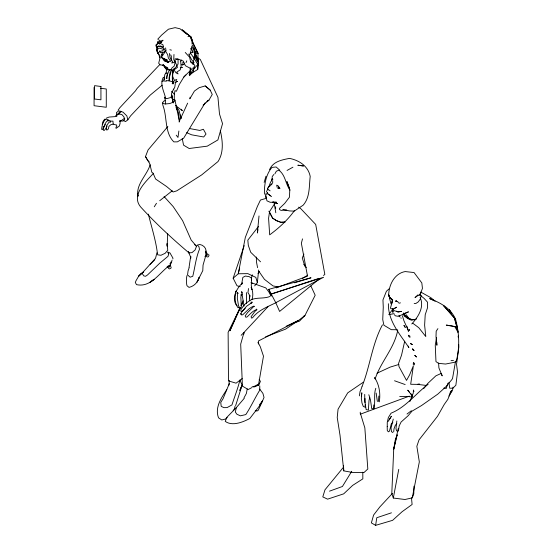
<?xml version="1.0" encoding="UTF-8"?>
<svg xmlns="http://www.w3.org/2000/svg" width="553" height="553" viewBox="0 0 553 553"><rect width="100%" height="100%" fill="white"/><g stroke="black" fill="none" stroke-linecap="round" stroke-linejoin="round"><path stroke-width="0.83" d="M94.072 87.443L94.072 105.713L106.28 107.268L106.28 88.998L100.584 88.273M387.252 426.37L387.259 422.395L388.365 417.556L391.075 413.174C405.964 407.119 415.586 393.784 428.14 384.259M398.409 431.077L399.169 425.983L401.077 422.057L408.238 415.628L411.916 411.211L421.483 405.577L437.769 394.151L445.815 386.837L451.967 379.469L452.561 378.328L455.568 361.15M365.015 402.612L365.042 398.499M120.091 120.499L120.056 123.623L119.296 126.056L116.04 128.4L115.95 127.342L116.87 126.215L116.462 124.812M174.264 100.058L174.34 94.363L174.976 90.671L176.448 91.252L179.29 84.512L184.018 76.756L190.612 70.376M197.919 61.604L198.022 53.282L192.672 41.924L191.186 37.106L182.2 29.869L191.186 37.106L192.831 43.652L198.022 53.282L194.794 53.282M272.712 180.803L272.684 182.822L267.534 188.124L267.604 189.064L268.378 189.803M237.161 305.353L236.553 305.436C231.154 297.839 236.746 288.535 242.421 282.873L241.537 284.684L242.857 277.392L245.387 276.065L249.147 276.611L251.518 278.228L251.276 285.694L251.926 289.661L251.18 287.242C253.011 290.989 253.302 295.509 252.05 299.47M164.2 77.233L163.197 77.503C159.444 84.554 164.524 91.95 165.72 98.918M190.965 69.056L189.223 74.717L197.718 69.471L197.815 64.397L198.479 62.924L195.237 56.233L194.981 54.65M413.976 486.17L413.782 493.87L412.248 497.88L404.969 499.504L393.314 498.032L391.8 493.476L393.715 449.223L395.236 440.112L397.206 434.803L393.715 449.223L398.215 428.644M258.327 343.952L258.431 340.98L298.523 320.45L304.945 315.493L315.182 295.24L310.883 285.963M167.656 233.49L167.193 246.265L167.082 243.583L167.759 250.253L165.174 253.274L160.951 255.279L157.577 254.809C156.112 241.094 151.667 227.629 148.363 214.135M172.75 72.982L172.882 69.796M391.704 302.463L391.655 303.5L392.485 300.168L391.109 298.544L392.16 299.443M228.997 385.13L229.225 380.353M175.156 58.639L174.928 63.215L174.16 66.111L171.886 68.026L171.071 69.789L168.589 69.747L172.584 70.259L175.826 67.321L178.066 64.044L178.08 59.772L175.882 58.922M190.052 72.395L190.28 67.812M166.398 61.404L166.425 61.01M178.875 130.999L177.976 137.455L176.234 135.16M272.041 179.905L272.117 178.571L272.581 178.972M251.408 280.005L251.518 278.228M378.48 401.443L378.846 396.031M192.451 64.203C194.594 58.079 196.446 50.489 192.002 44.917M193.764 66.996L193.363 71.544L189.43 75.72L190.011 73.155M248.518 288.535L247.938 292.668L249.161 294.452L249.666 296.553L249.389 298.592L249.887 295.406L249.341 300.072L249.984 300.922M389.623 296.173L389.485 297.756L389.478 295.917L389.533 296.837M190.771 258.196L190.916 256.599M257.359 233.048L259.011 215.967M393.688 431.879L393.999 428.851L395.229 425.464L396.84 423.446M243.845 334.074L244.011 332.422L267.949 306.715M254.656 285.86L257.345 282.701L258.673 269.988M389.582 296.284L389.409 297.991L391.033 303.894M172.84 258.963L172.93 258.113L169.999 252.977L167.69 252.016L168.755 253.813L168.001 256.309L159.727 263.207L147.533 274.945L145.55 276.279L143.787 275.899L142.031 273.217L155.566 258.237L156.921 252.783M235.765 293.118L235.91 293.519L235.619 291.991L235.44 292.544L236.083 291.03L235.619 291.991C235.039 297.265 234.479 303.321 238.046 307.793L239.145 307.178M361.379 396.653L361.821 392.782L361.351 398.347L361.98 402.999L363.321 406.51L365.201 407.195L365.139 404.9M379.296 401.824C380.609 393.515 379.344 384.764 374.588 377.63L375.141 378.95C380.699 361.759 394.524 348.169 397.745 330.058M197.718 69.471L198.479 62.924M271.627 180.216L272.055 178.702L272.878 179.753M166.363 78.146L167.276 74.676M191.946 70.079L192.237 68.005M165.9 60.795L165.769 61.176L165.748 60.692M396.826 420.978L395.989 428.61L396.473 430.607L397.69 431.554M175.342 83.303L174.789 87.104L173.476 89.759M189.043 267.431L190.598 256.958L188.421 251.926M392.471 493.359L379.883 506.88L373.607 515.037L371.367 522.903L375.625 525.35L376.773 517.732L391.448 512.818M373.869 408.321C375.681 401.761 373.524 394.669 375.791 388.296M453.025 387.176L452.52 390.453L448.856 396.038M186.914 275.615L186.444 278.629L186.617 284.062L187.004 285.742L189.029 287.387C194.179 286.295 197.919 282.175 199.267 277.198L197.062 282.071L202.792 270.604L203.048 265.129L205.336 257.152M272.111 177.603L272.304 176.428L273.88 174.458M359.367 395.858L360.127 391.206M234.977 406.358L234.596 408.605L233.172 410.761M436.594 337.344L435.266 345.148L435.964 361.6L438.488 363.342L445.566 364.04L454.352 362.319L456.225 361.323C459.916 347.478 459.267 333.307 455.658 319.551C451.172 308.311 440.278 302.726 429.646 298.579L435.128 301.198L430.884 297.714L420.715 292.039M190.121 97.169L189.831 98.842L194.428 91.045L199.142 87.706L205.198 85.915L210.175 90.118L212.255 94.452L208.944 100.162L203.075 105.153M247.212 388.946L246.41 393.404L243.984 397.897M257.511 232.205L257.974 229.689M246.597 292.627L246.41 303.424M170.621 264.97L170.338 266.477L168.547 267.424L167.041 266.864M171.174 266.981L170.953 268.17L169.536 268.917L168.347 268.475M393.314 498.032L398.748 469.379M392.45 301.074L392.685 299.892L390.522 298.489L388.697 295.952C388.455 285.721 394.151 273.493 405.183 271.564L414.052 272.546L421.821 282.929L422.444 288.376L420.004 295.012L420.785 292.696L420.107 294.161M412.248 497.88L419.333 461.914L416.844 446.292L419.022 439.911L437.492 416.319L444.259 404.409L447.833 399.356L451.538 390.404L449.824 393.363M194.283 68.178L194.87 65.351L190.453 61.224L189.672 57.298L185.234 52.459M170.753 263.56L170.345 265.53L167.939 266.802M167.054 76.563L167.697 73.48M165.907 73.549L166.736 69.63M191.027 49.639L191.704 46.445L194.787 51.685L195.237 56.233L197.953 60.042L198.52 65.648L198.403 59.931L196.439 56.019L193.972 48.339L194.732 53.074M239.746 380.651C237.755 388.904 234.541 396.798 231.935 404.92L227.103 407.602L223.972 407.651L221.221 406.4L220.751 402.397L223.018 398.768L229.295 383.616M244.212 398.367L236.304 407.658L235.35 412.054L236.864 414.211L240.368 415.835L245.809 414.591C250.958 406.731 254.864 398.132 259.772 390.1L259.765 385.863M170.656 263.214L170.296 264.852L168.015 266.062M404.699 341.194L401.547 355.13L398.554 363.48L399.003 366.604L406.517 380.402L409.635 374.81L413.381 365.768L410.672 384.273L417.529 384.376L426.716 385.482M369.743 397.469L369.003 400.621L368.381 410.043L366.127 409.6L364.773 400.835L364.724 394.413M164.123 79.736L164.476 78.243M172.038 260.18L171.354 262.993L169.854 263.788M239.684 267.998L238.26 273.77L233.145 278.194L236.988 285.756L240.251 286.641M173.621 89.04L171.61 93.077L171.803 98.386M302.505 238.868L301.364 243.292L307.516 276.134L276.21 287.899M102.243 124.439L103.01 121.522L104.669 119.151L105.623 119.289M170.524 263.574L170.974 261.942M166.916 61.583L166.591 61.113L166.819 61.57M251.415 278.097L252.334 274.779M393.252 419.077L391.026 428.07L391.441 431.582L392.789 432.529M162.997 52.59L161.808 54.118L161.303 55.839L160.709 56.095L161.552 56.98L166.073 50.523M264.154 182.421L265.972 176.22M235.619 405.702L242.096 385.123L239.905 379.966M251.518 303.3L251.961 301.876L250.772 302.968M447.923 383.188L446.264 388.462L443.845 388.061M420.073 294.943L420.785 292.696L419.838 294.867L417.619 295.71L414.999 297.625L417.999 294.804M362.07 386.443C370.088 366.307 372.114 344.021 382.448 324.853M189.755 54.567L191.449 49.521M171.361 70.418L169.439 77.15L169.163 80.786L171.914 81.63M193.018 63.657L193.557 62.054M233.145 278.194L244.226 245.629M189.14 267.749L188.061 270.88L187.557 274.931L190.17 277.184L192.762 276.286C195.036 267.251 195.859 257.919 199.488 249.203L198.866 246.514L197.138 245.124L199.764 244.474C203.995 245.2 207.064 248.829 205.861 253.274M193.453 64.072L194.013 62.454L191.684 59.835L188.725 54.07M157.391 42.927L157.958 41.302M156.589 45.332L157.163 43.701L161.704 42.235L158.517 39.678M360.542 390.764L361.987 386.665M183.257 64.279L182.787 65.047L181.909 65.033M164.054 196.502L173.2 206.594L182.614 220.654L191.172 240.057L196.515 246.285L195.133 249.894L192.009 252.624L188.974 252.88C172.052 238.509 155.614 223.329 140.621 206.919C130.874 195.202 145.667 181.764 153.188 173.628M149.262 161.925L147.54 160.259L145.501 156.575L148.059 149.96L167.87 126.513M104.137 126.291C99.664 136.667 102.001 120.201 106.183 119.192L107.966 119.635L108.056 121.266M268.682 187.239L270.5 182.283L271.806 180.43M392.34 301.668L390.536 307.668L390.695 308.65L391.897 308.761M409.87 401.54L413.271 393.079L413.437 389.976L413.941 391.607M240.202 389.706L242.096 385.123L239.622 390.639M303.901 254.117L302.291 257.988L304.897 266.221M189.734 73.694L190.896 68.627L185.428 65.738L183.285 61.107L176.877 58.549M180.935 61.079L181.743 59.973M186.05 62.572L186.803 60.837M239.947 307.897L229.91 330.825L240.12 308.311M240.984 305.526L243.057 300.784M167.227 74.786L169.529 69.595M189.223 74.717L197.815 64.397L194.193 58.542L195.237 56.233L196.439 56.019L197.953 60.042L198.403 59.931M241.53 305.208L242.58 302.878L241.419 305.201M179.027 121.902L187.647 103.155M266.435 191.808L268.011 188.559M240.279 307.523L228.126 332.312L228.486 380.906L236.076 383.167L242.2 378.549M392.685 299.892L391.987 301.316L392.582 300.182M267.479 192.485L267.472 193.688L270.694 195.817M164.801 60.837L165.43 61.521L168.015 61.756L167.393 61.286L168.541 62.199L165.43 61.521L164.504 60.305L165.223 60.789L165.416 60.408M150.16 164.78C147.057 175.197 135.464 184.674 138.022 196.343M173.255 82.611L174.478 80.268L176.78 79.487L175.958 81.028M258.037 273.507L259.219 271.295M274.903 173.829L276.334 171.23L278.857 170.186C285.459 174.921 285.5 183.935 290 190.184M253.772 306.009L254.415 306.521L252.389 306.652L249.272 308.629L242.781 314.74L241.626 314.996L240.99 314.325L240.942 313.385L241.82 311.885L246.645 306.21L252.175 302.36M205.177 102.775L183.637 138.202L177.382 141.858L173.849 141.886C164.421 132.644 167.393 117.146 162.99 105.609L162.478 103.072L163.564 101.254L165.624 100.446M172.412 99.167L174.983 100.121L173.891 101.932L169.778 103.549L165.05 104.019L162.478 103.072M167.206 61.549L165.547 61.501L164.863 60.733L165.554 60.526M226.758 389.665C221.345 397.807 214.543 407.713 218.553 417.84L221.788 419.976L225.361 419.056L227.228 417.563M205.433 255.244L206.31 253.806L205.626 251.11M205.419 256.426L206.808 254.159L206.234 252.009M351.743 471.287L342.418 486.495L329.498 491.168M389.257 419.706L391.358 416.285L388.171 421.427M154.273 206.787L156.485 203.269M103.84 126.775L102.927 127.038M274.523 203.884L269.567 211.571L268.585 218.276L269.677 234.845C279.044 227.94 287.615 220.108 294.417 210.645M437.914 328.627L436.193 331.233L436.006 336.507L436.898 345.252L436.78 342.086M118.086 110.213L119.78 107.78L135.478 90.858L137.089 88.473L159.886 64.473M123.374 120.464L125.531 121.605L127.861 119.801L130.632 115.826L150.243 95.075L162.174 85.217M164.241 59.904C164.58 61.397 173.483 62.689 165.541 61.245L164.559 60.132M104.565 125.704L105.423 124.543M269.567 169.612C273.044 161.497 281.83 159.872 289.53 158.386C299.18 160.342 308.208 166.094 310.205 176.4C309.037 186.167 310.136 197.29 303.168 205.184L294.21 211.135L289.406 210.914L282.825 209.469M411.743 323.968C418.123 317.111 424.697 306.97 420.1 297.452M392.803 309.238L388.773 314.567L394.178 313.71M107.095 125.994C101.213 137.877 103.176 122.821 108.284 120.119L110.206 120.678L110.337 122.324M191.697 43.189L192.672 41.924L192.831 43.652L190.253 36.65L187.944 36.567M258.597 226.322L247.82 240.147L248.304 245.373L250.703 252.258L260.532 261.811M259.433 404.851L262.571 400.87L264.03 397.441L262.91 393.404L259.696 389.07M423.633 388.718L427.884 383.34L435.868 375.84L441.308 373.379L442.172 375.895L438.902 367.89L438.605 362.962M343.544 467.147L324.984 489.806L322.793 496.898L327.576 499.152L343.696 493.843L352.669 485.382L362.837 478.87L362.796 472.179M408.218 331.164L409.476 329.83M392.858 422.174L391.296 423.916L389.443 431.181L388.324 431.817L387.28 430.469L387.197 426.404M245.221 308.208L242.096 311.422L241.136 311.505L240.762 309.88C242.677 306.887 244.792 303.708 247.938 301.89C254.11 296.29 262.952 299.463 270.037 296.436M157.736 39.208L161.538 35.15L168.423 29.212L175.101 27.65L180.001 28.784L187.308 34.611M409.607 329.719L408.473 330.922L403.884 320.657L402.39 315.694M120.672 111.188L115.819 115.798L118.798 114.015L121.135 111.595M164.587 48.954L162.181 51.076L160.826 51.083L159.914 51.712L159.402 50.911L160.121 52.715L164.096 52.072L165.921 50.06L165.589 47.924M236.304 407.658L226.875 417.308L225.244 421.386C232.357 426.515 242.885 422.133 249.825 418.497L259.806 405.501L262.571 400.87L258.258 410.278L256.993 411.045L255.251 410.644M241.149 335.291L244.011 332.422L240.693 344.139L242.414 386.112L248.186 389.519L251.919 387.577M150.077 264.341L154.847 259.716M158.593 53.275L158.22 53.627L158.905 54.712M388.939 288.936L386.402 291.279L382.953 299.954L383.264 307.233L382.738 319.551L383.886 325.219L391.31 329.678L397.165 329.733M270.949 185.034L271.938 184.142M253.233 307.067L247.578 312.535L245.193 315.839L245.864 317.277L247.06 316.931C250.032 314.222 252.839 310.675 256.751 309.493M142.031 273.217L138.651 276.175L136.024 280.717L135.305 282.472L136.522 284.636C150.34 287.691 158.593 274.025 168.015 266.629M319.51 278.76L279.604 311.436L275.774 302.698L268.758 289.337L311.021 277.793L294.535 282.818M323.505 275.498L324.832 274.406L315.687 224.435L300.625 208.502L298.606 207.147M159.72 200.718L172.273 190.764M183.734 62.233L182.255 63.125M407.022 414.031L411.349 410.727M173.22 102.976L171.769 95.102L171.976 96.27L170.075 97.701L167.172 98.545L164.974 98.31L164.759 97.141L165.7 103.923M159.022 54.436L158.531 54.457L158.96 54.353M119.877 121.556L124.798 118.169M363.356 382.185L347.713 392.872L338.056 409.192L337.226 417.494L340.005 435.197L343.772 470.88L353.104 472.545L363.915 472.601L367.814 468.999L364.849 427.898L360.528 413.755M242.179 294.244L240.908 295.115L241.55 294.189L240.852 297.238L241.288 307.129L240.631 307.993L239.67 308.139L238.523 305.74L237.32 298.24L237.61 292.426L238.149 293.602M206.767 101.531L208.944 100.162L207.368 100.722M302.581 278.366L307.655 275.187M106.266 118.176L109.072 117.056L116.897 116.483M165.223 60.284L164.206 60.222L165.147 60.153M303.5 316.344L304.945 315.493L299.45 321.155L293.726 322.966M287.055 170.442L292.924 167.2M275.774 302.698L323.581 277.253L271.357 294.002L319.04 278.353M416.381 318.908L414.909 319.682L411.079 320.063L407.713 318.535L404.326 316.046L403.158 314.021M394.759 308.09L396.501 307.178L395.125 308.235L392.941 308.754M253.412 386.796L258.638 384.072L263.477 356.16L260.311 346.766L257.961 342.266M286.136 326.256L298.523 320.45L285.618 329.118L265.599 336.825M376.994 373.213L390.218 367.088L398.817 364.482M166.204 78.443L167.531 77.862M409.317 396.148L360.342 414.169L360.231 412.172M404.962 313.274L408.487 311.844L398.43 316.33L395.395 315.832L394.33 314.671M269.553 186.34L268.433 186.769L269.899 186.237M276.258 302.512C267.818 306.784 258.583 309.943 252.569 317.747L251.574 318.106L251.069 316.793L254.663 311.712L256.737 309.604L256.792 309.957L256.606 309.065M167.4 62.15L167.67 62.441L167.441 62.13M164.213 60.056L163.626 59.786L164.255 60.125M158.531 53.931L157.612 52.936L156.941 50.952L156.817 49.839L157.239 49.701L156.741 49.335L157.308 51.858L158.483 53.855M375.625 525.35L392.602 520.338L402.121 511.698L412.109 504.481L411.473 497.818M266.518 198.271L260.47 200.013L257.394 206.421L245.304 237.465L238.26 273.77L247.827 273.638L255.818 277.378L257.345 282.701M162.043 81.284L163.225 80.959M113.199 124.114L110.711 124.771L108.893 126.402L108.409 128.849L107.282 129.914L106.328 129.872L106.715 125.462L108.747 122.572L110.863 121.148L112.95 121.114L113.199 124.114L115.819 124.923M398.948 303.244L400.441 302.85M194.787 51.685L190.35 52.832L194.193 58.542M181.757 64.473L184.301 63.934M180.264 67.756L182.379 67.321L180.769 67.556M398.99 311.837L401.519 311.367L397.4 311.844L398.99 311.837L396.446 311.263M164.089 58.888L164.096 59.807M163.785 59.669L164.172 59.731L163.142 59.295L163.799 59.731M451.061 360.653L453.46 360.397M415.262 319.406L411.508 319.786L408.169 318.258L404.81 315.798L403.282 313.15M167.248 61.59L166.826 61.176L167.338 61.583M167.4 73.037L165.928 73.148L164.835 74.524L163.764 80.959L166.418 81.187M415.794 319.385L412.047 319.634L408.75 318.189L405.356 315.611L403.801 313.026M286.724 210.043L281.048 210.382L279.555 209.546L279.41 208.453L284.671 203.442L289.44 197.214L289.807 189.548L286.938 181.571L289.502 188.559M204.88 256.488L206.38 256.426L207.41 254.739L206.953 253.115M206.988 256.931L208.17 256.889L208.993 255.555L208.626 254.262M284.864 222.099L280.73 222.251L276.403 220.564L272.588 218.165L268.896 211.184M284.926 222.147L280.73 222.285L276.41 220.626L272.581 218.055L269.29 211.771M417.964 384.079L419.665 384.072M172.19 83.462L173.054 83.468M172.301 83.683L172.999 83.69M414.197 303.438L415.884 303.452L418.22 301.924L420.321 299.042L421.22 295.537L419.851 294.894M399.722 396.446L408.397 396.549L412.462 397.102M166.363 80.586L169.197 80.904L169.135 77.503L170.283 71.696M252.127 386.72L254.594 386.865L258.935 384.95L260.408 381.294L259.163 379.565M119.69 120.886L122.98 121.093L124.66 119.635L123.844 116.78L121.778 114.464L118.798 114.015M166.356 61.507L168.126 61.646M185.926 75.07L185.753 75.056A23.599 11.793 -63.8 0 1 183.568 77.358M396.66 301.205L395.45 301.081L396.881 301.371L396.107 300.936L398.672 302.401M176.801 59.427L178.336 59.606M277.993 188.165L280.018 188.469L277.91 185.628L276.694 185.179L277.164 187.343M397.731 311.574L394.524 310.848M189.817 128.586L199.82 130.439L203.366 129.257L206.013 134.054L203.691 136.978L191.684 134.828L186.658 132.679M278.048 286.862L273.03 285.936L264.452 279.355L259.053 271.578M167.718 69.858L166.432 69.595L164.386 66.975L164.31 65.558M277.903 188.144L279.459 188.11L278.449 186.845M400.877 318.051L401.333 318.148M169.432 69.775L165.541 67.722L163.017 64.736M169.882 49.729L171.423 50.136M457.338 327.424L452.326 325.945L446.306 325.095L454.863 326.719L457.946 332.173L457.338 327.424L454.338 317.616L443.596 305.678L455.658 319.551L454.338 317.616L456.142 324.894M272.995 202.039L277.606 203.649L272.601 202.17L276.459 202.246L270.189 202.28L266.968 200.85L265.965 196.688M394.531 380.761L405.176 384.563M163.909 49.459L159.299 48.097L158.206 48.906L157.17 48.809L157.349 50.047L156.858 47.634L158.538 46.549L160.522 45.954L163.183 47.04M273.064 202.17L274.641 202.771M167.773 67.687L162.789 65.489M252.521 283.392L251.021 282.597L265.799 287.906L269 292.164L270.942 295.903M157.958 52.957L157.37 52.639L157.971 53.019M389.72 297.466L390.473 297.887L389.526 297.231L388.462 294.251L389.395 296.802M197.594 57.671L200.31 59.475L217.937 97.321L219.5 114.036L222.541 123.665L217.889 139.944L207.257 146.158L189.174 148.501L183.555 145.149L182.248 138.554M157.902 52.452L157.315 52.058L157.902 52.521M268.82 189.956L270.099 190.847M166.66 67.978L167.842 68.849M393.059 309.576L394.109 310.357M412.897 323.298L418.766 327.701L425.796 336.556L424.621 325.171L425.209 314.74L427.51 307.821L427.559 302.235L424.172 298.475L420.798 295.703M175.425 105.416L182.317 110.676L181.384 109.245M194.649 50.613L198.022 53.282M210.175 90.118L205.198 85.915M194.352 244.398L196.515 246.285M279.825 170.227L276.127 166.971L271.952 167.4C265.986 174.389 264.341 184.052 264.396 192.99L266.145 196.757M163.183 64.756L163.743 65.268L160.225 64.901L158.683 63.236L160.059 57.788L159.167 55.487M265.537 196.965L266.408 197.829M171.589 91.328L174.541 94.432M190.474 61.839L191.614 63.049M409.303 391.959L407.713 390.169L412.448 396.204M410.9 393.75L412.49 395.54M190.799 48.429L192.396 50.275L192.396 52.59M271.544 196.647L267.514 193.55L267.306 192.617M161.808 54.118L162.72 55.217M303.735 264.237L306.279 267.562M406.206 314.705L408.75 318.189M164.068 48.954L163.128 47.669L158.365 45.906L157.322 46.887L156.236 46.646L156.893 48.222M165.008 50.247L167.649 54.671L168.402 58.127L169.958 59.938L169.916 61.687L171.25 60.747L171.202 59.434L169.985 57.36L169.37 53.413M392.685 308.899L392.969 309.314M398.9 315.328L400.102 317.076M191.055 38.544L192.292 40.328M175.944 105.92L179.082 110.559L181.114 118.515L180.188 114.913M168.043 252.721L168.755 253.813M175.978 107.496L178.564 112.784L179.421 121.314M193.522 56.876L194.269 58.189M145.501 156.575L149.787 163.84L151.819 172.253L153.036 173.082L155.593 179.013L166.55 186.479L173.172 191.974L176.842 190.806L201.679 174.9L218.027 161.545C224.013 152.248 222.638 140.759 220.288 130.487M242.408 293.014L241.647 291.611L244.018 306.12M194.76 56.33L197.518 61.673M451.269 313.302L449.368 309.569L450.301 311.961M188.386 251.684L188.974 252.88M408.183 346.074L408.874 347.526C399.84 334.206 387.971 320.899 388.393 303.728M271.447 295.931L268.758 289.337M392.658 310.724L393.065 311.622L392.561 308.657M170.697 54.802L171.347 56.288L171.312 59.883L172.702 61.777L171.672 63.042L173.918 62.475L174.589 61.521L173.76 59.448L173.981 54.464M174.133 79.798L172.736 76.549L172.515 73.549M159.098 55.653L160.045 57.989M455.866 326.291L457.103 329.477M184.059 31.106L184.626 32.662M137.925 195.472L137.386 193.875L137.925 195.886M406.877 326.187L408.467 331.005M174.755 60.671L177.499 67.369L173.967 69.913L176.089 72.872L178.128 73.922L176.78 72.132L180.216 69.816L181.142 66.83L180.651 60.961M368.83 394.745L370.448 399.826L371.727 408.626L373.946 408.722L373.71 404.927M156.679 47.53L155.766 45.049L156.755 44.765L157.391 43.77L159.623 43.099L162.872 44.703L163.474 46.687M127.861 119.801L126.831 115.888L123.049 112.169L118.722 110.821L116.4 112.639L117.015 114.983M456.743 327.321L457.946 332.173M274.074 202.481L275.809 212.767M179.531 121.895L174.983 100.121M205.377 251.456L205.688 252.915M257.587 267.7L256.461 261.942L256.329 257.021M171.976 96.27L173.082 102.187M376.151 393.052L377.36 401.513M173.234 83.8L172.647 80.116A24.913 23.115 -82.7 0 1 174.098 68.613M172.999 83.821L172.418 80.13A25.072 23.267 -82.7 0 1 173.352 70.155M448.891 382.545L449.769 388.234L452.893 388.192L455.866 385.241L457.525 371.975L456.543 364.365L458.852 347.035L458.72 344.484M458.119 336.044L458.368 337.689M258.223 384.107L258.445 385.6M166.246 60.927L166.308 61.376M392.485 308.816L392.927 312.908M240.942 313.385L240.99 314.325M343.531 465.806L343.772 470.88M275.601 206.76L275.657 208.474M266.18 192.949L266.249 195.043M175.232 82.515A47.613 10.797 -8.3 0 1 177.409 81.346M175.004 82.542A47.862 10.853 -8.3 0 1 177.195 81.367M414.833 355.365L416.374 356.92L414.833 355.365M412.607 348.895L412.96 349.835L414.149 350.526L412.607 348.895M157.888 52.072L157.315 51.56L157.868 52.134M412.255 344.519L410.955 344.09L410.596 343.295L412.255 344.519M408.612 335.298L408.75 336.535L409.987 337.337L409.863 336.086L408.612 335.298M413.533 362.747L413.167 364.206L414.28 364.876L414.639 363.418L413.533 362.747M161.587 57.401L162.423 58.611L167.435 60.215L161.587 57.401M162.928 40.258L159.603 44.164L157.909 42.187L162.928 40.258M140.462 274.088L138.651 276.175L143.711 271.737L140.462 274.088M168.015 62.005L168.347 62.261L168.015 62.005M168.589 61.77L167.87 61.59L169.121 61.749L168.589 61.77M153.983 279.396L149.621 282.604L153.983 279.396M166.273 61.107L167.766 61.556L166.273 61.107M167.642 62.102L167.898 62.406L167.642 62.102M168.188 61.756L167.559 61.438L168.547 61.825L168.188 61.756M403.994 325.517L405.231 327.335L403.994 325.517M303.424 165.969L297.97 165.216L303.424 165.969M100.936 86.482L94.584 85.667L94.584 99.001L100.936 99.823L100.936 86.482"/></g></svg>
